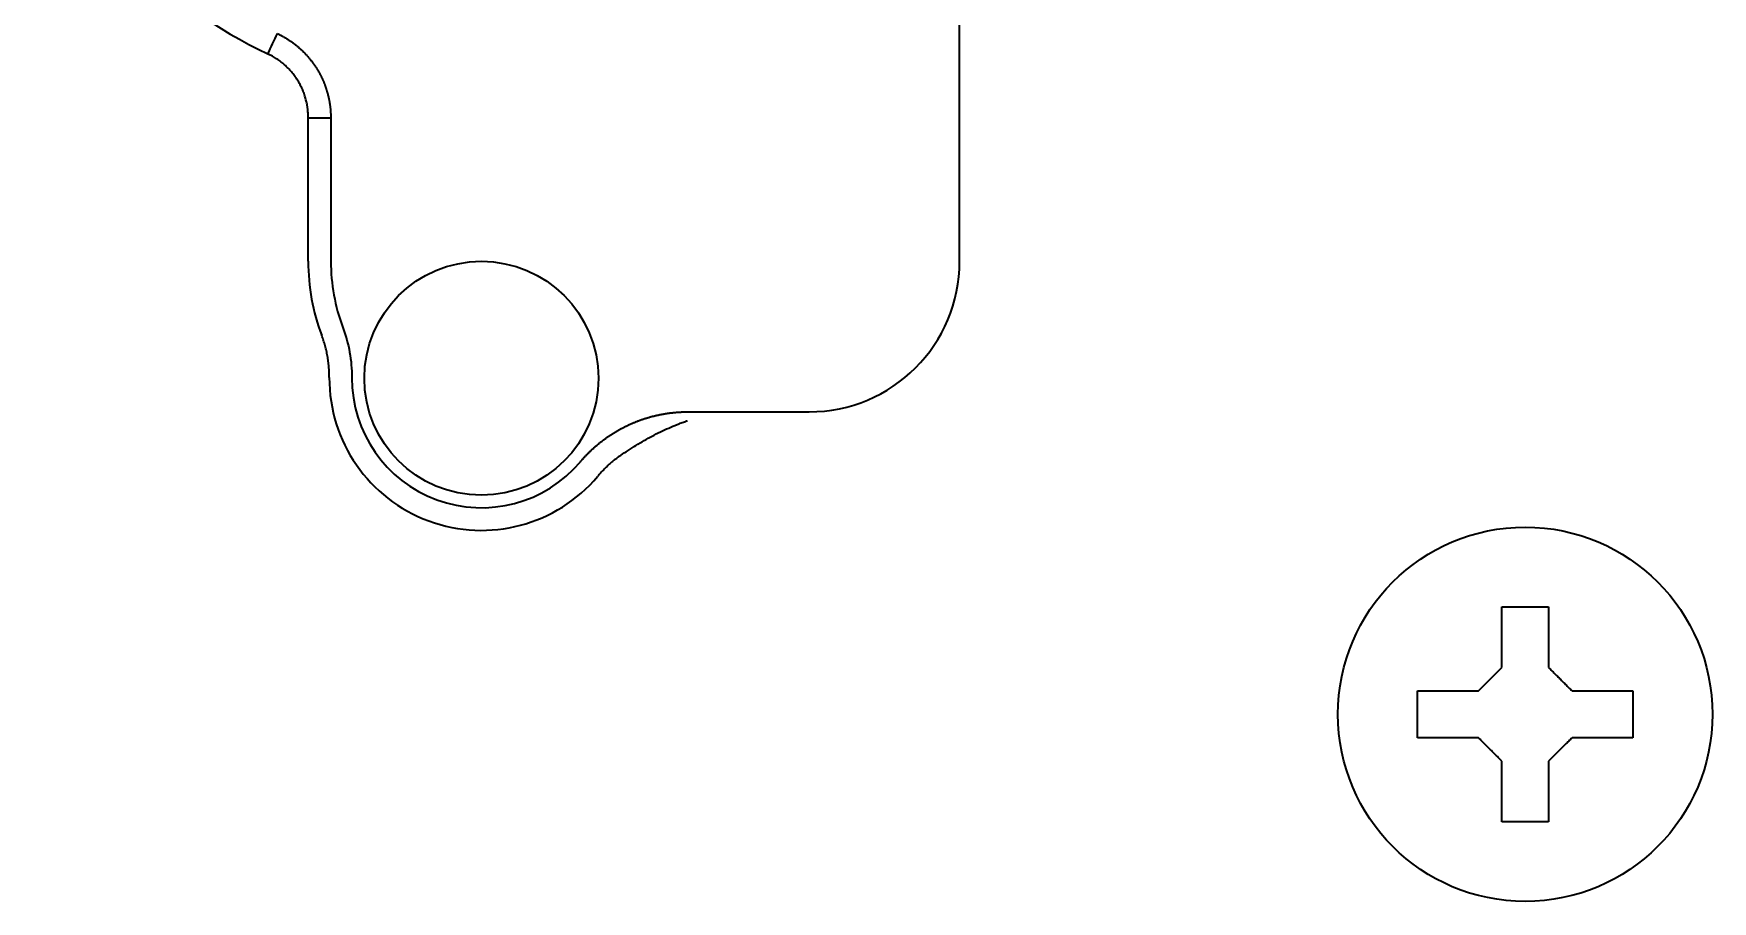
# Model space of a CAD drawing. Header units: inches. Extents: x 786 to 5593, y 691 to 5453.
# Drawn here: x 3420.17 to 3456.04, y 4307.09 to 4325.64 of the extents above; entities that cross this region are included whole.
import ezdxf

# ---------------------------------------------------------------- set-up
doc = ezdxf.new("R2010")
doc.units = ezdxf.units.IN
doc.layers.add('1', color=7, linetype='Continuous', true_color=0xffffff)

msp = doc.modelspace()

# ---------------------------------------------------------------- linework, layer by layer
at = {"layer": '1', "color": 7, "linetype": 'Continuous', "lineweight": 35}
for p, q in [((3439.957, 4320.776), (3439.957, 4334.776)), ((3426.04, 4320.776), (3426.04, 4323.84)), ((3426.522, 4323.84), (3426.522, 4320.776)), ((3434.149, 4317.559), (3436.74, 4317.559)), ((3449.74, 4311.094), (3449.74, 4311.594)), ((3454.34, 4311.594), (3454.34, 4311.094)), ((3449.74, 4310.594), (3449.74, 4311.094)), ((3454.34, 4311.094), (3454.34, 4310.594))]:
    msp.add_line(p, q, dxfattribs=at)
for centre, radius in [((3429.74, 4318.276), 2.5), ((3452.04, 4311.094), 4)]:
    msp.add_circle(centre, radius, dxfattribs=at)
for centre, radius, start, end in [((3429.74, 4334.776), 10.6, 205.5003, 244.4997), ((3430.54, 4320.776), 4.5, 180, 200.6344), ((3430.54, 4320.776), 4.017, 180, 200.6344), ((3436.74, 4320.776), 3.217, 270, 0), ((3429.74, 4318.276), 3.25, 179.7251, 319.876), ((3429.74, 4318.276), 2.767, 179.7251, 319.876)]:
    msp.add_arc(centre, radius, start, end, dxfattribs=at)
for points, degree in [([(3425.176, 4325.209), (3425.246, 4325.354), (3425.315, 4325.499), (3425.384, 4325.644)], 3), ([(3426.04, 4323.84), (3426.043, 4324.278), (3425.575, 4325.022), (3425.176, 4325.209)], 2), ([(3426.04, 4323.84), (3426.522, 4323.84)], 1), ([(3426.49, 4318.292), (3426.493, 4318.756), (3426.329, 4319.19)], 2), ([(3432.746, 4316.652), (3432.455, 4316.456), (3432.225, 4316.182)], 2), ([(3451.54, 4312.094), (3451.54, 4312.148), (3451.54, 4312.256), (3451.54, 4312.418), (3451.54, 4312.577), (3451.54, 4312.732), (3451.54, 4312.884), (3451.54, 4313.04), (3451.54, 4313.207), (3451.54, 4313.33), (3451.54, 4313.394)], 3), ([(3451.54, 4313.394), (3451.707, 4313.394), (3452.04, 4313.394), (3452.373, 4313.394), (3452.54, 4313.394)], 3), ([(3451.04, 4311.594), (3451.064, 4311.618), (3451.111, 4311.665), (3451.182, 4311.737), (3451.254, 4311.808), (3451.325, 4311.879), (3451.397, 4311.951), (3451.468, 4312.022), (3451.516, 4312.07), (3451.54, 4312.094)], 3), ([(3452.54, 4312.094), (3452.566, 4312.068), (3452.617, 4312.017), (3452.691, 4311.943), (3452.763, 4311.871), (3452.833, 4311.801), (3452.902, 4311.732), (3452.971, 4311.663), (3453.017, 4311.617), (3453.04, 4311.594)], 3), ([(3453.04, 4311.594), (3453.094, 4311.594), (3453.202, 4311.594), (3453.364, 4311.594), (3453.523, 4311.594), (3453.678, 4311.594), (3453.83, 4311.594), (3453.986, 4311.594), (3454.153, 4311.594), (3454.276, 4311.594), (3454.34, 4311.594)], 3), ([(3451.04, 4310.594), (3450.986, 4310.594), (3450.877, 4310.594), (3450.716, 4310.594), (3450.557, 4310.594), (3450.402, 4310.594), (3450.25, 4310.594), (3450.093, 4310.594), (3449.927, 4310.594), (3449.804, 4310.594), (3449.74, 4310.594)], 3), ([(3451.54, 4310.094), (3451.514, 4310.12), (3451.463, 4310.171), (3451.389, 4310.245), (3451.317, 4310.317), (3451.247, 4310.387), (3451.178, 4310.456), (3451.109, 4310.525), (3451.063, 4310.571), (3451.04, 4310.594)], 3), ([(3453.04, 4310.594), (3453.016, 4310.57), (3452.969, 4310.523), (3452.897, 4310.451), (3452.826, 4310.38), (3452.754, 4310.308), (3452.683, 4310.237), (3452.611, 4310.166), (3452.564, 4310.118), (3452.54, 4310.094)], 3), ([(3452.54, 4310.094), (3452.54, 4310.04), (3452.54, 4309.932), (3452.54, 4309.77), (3452.54, 4309.611), (3452.54, 4309.456), (3452.54, 4309.304), (3452.54, 4309.147), (3452.54, 4308.981), (3452.54, 4308.858), (3452.54, 4308.794)], 3), ([(3452.54, 4308.794), (3452.373, 4308.794), (3452.04, 4308.794), (3451.707, 4308.794), (3451.54, 4308.794)], 3)]:
    msp.add_open_spline(points, degree=degree, dxfattribs=at)
for points, knots in [([(3425.384, 4325.644), (3425.391, 4325.641), (3425.405, 4325.634), (3425.426, 4325.624), (3425.447, 4325.613), (3425.468, 4325.602), (3425.488, 4325.591), (3425.509, 4325.579), (3425.529, 4325.568), (3425.549, 4325.556), (3425.569, 4325.544), (3425.589, 4325.531), (3425.609, 4325.519), (3425.629, 4325.506), (3425.648, 4325.493), (3425.667, 4325.479), (3425.687, 4325.466), (3425.706, 4325.452), (3425.724, 4325.438), (3425.743, 4325.424), (3425.762, 4325.41), (3425.78, 4325.395), (3425.798, 4325.38), (3425.816, 4325.365), (3425.834, 4325.35), (3425.851, 4325.334), (3425.869, 4325.319), (3425.886, 4325.303), (3425.903, 4325.287), (3425.92, 4325.271), (3425.937, 4325.254), (3425.953, 4325.237), (3425.969, 4325.221), (3425.985, 4325.203), (3426.001, 4325.186), (3426.017, 4325.169), (3426.033, 4325.151), (3426.048, 4325.133), (3426.063, 4325.115), (3426.078, 4325.097), (3426.092, 4325.079), (3426.107, 4325.061), (3426.121, 4325.042), (3426.135, 4325.023), (3426.149, 4325.004), (3426.162, 4324.985), (3426.176, 4324.966), (3426.189, 4324.946), (3426.201, 4324.927), (3426.214, 4324.907), (3426.226, 4324.887), (3426.239, 4324.867), (3426.251, 4324.847), (3426.262, 4324.826), (3426.274, 4324.806), (3426.285, 4324.785), (3426.296, 4324.765), (3426.307, 4324.744), (3426.317, 4324.723), (3426.327, 4324.702), (3426.337, 4324.681), (3426.347, 4324.659), (3426.356, 4324.638), (3426.366, 4324.616), (3426.375, 4324.595), (3426.383, 4324.573), (3426.392, 4324.551), (3426.4, 4324.529), (3426.408, 4324.507), (3426.416, 4324.485), (3426.423, 4324.463), (3426.43, 4324.44), (3426.437, 4324.418), (3426.444, 4324.395), (3426.45, 4324.373), (3426.456, 4324.35), (3426.462, 4324.328), (3426.468, 4324.305), (3426.473, 4324.282), (3426.478, 4324.259), (3426.483, 4324.236), (3426.487, 4324.213), (3426.492, 4324.19), (3426.496, 4324.167), (3426.499, 4324.144), (3426.503, 4324.121), (3426.506, 4324.097), (3426.509, 4324.074), (3426.511, 4324.051), (3426.514, 4324.028), (3426.516, 4324.004), (3426.517, 4323.981), (3426.519, 4323.957), (3426.52, 4323.934), (3426.521, 4323.911), (3426.522, 4323.887), (3426.522, 4323.864), (3426.522, 4323.848), (3426.522, 4323.84)], [0, 0, 0, 0, 0.010418, 0.020835, 0.031252, 0.04167, 0.052087, 0.062504, 0.072921, 0.083338, 0.093755, 0.104172, 0.114589, 0.125006, 0.135423, 0.145839, 0.156256, 0.166673, 0.177089, 0.187506, 0.197922, 0.208339, 0.218755, 0.229171, 0.239588, 0.250004, 0.26042, 0.270837, 0.281253, 0.291669, 0.302085, 0.312501, 0.322917, 0.333334, 0.34375, 0.354166, 0.364582, 0.374998, 0.385414, 0.39583, 0.406246, 0.416662, 0.427078, 0.437494, 0.44791, 0.458326, 0.468742, 0.479158, 0.489574, 0.49999, 0.510406, 0.520822, 0.531238, 0.541654, 0.55207, 0.562486, 0.572902, 0.583319, 0.593735, 0.604151, 0.614567, 0.624983, 0.6354, 0.645816, 0.656232, 0.666649, 0.677065, 0.687481, 0.697898, 0.708314, 0.718731, 0.729148, 0.739564, 0.749981, 0.760398, 0.770814, 0.781231, 0.791648, 0.802065, 0.812482, 0.822899, 0.833316, 0.843733, 0.854151, 0.864568, 0.874985, 0.885403, 0.89582, 0.906238, 0.916656, 0.927073, 0.937491, 0.947909, 0.958327, 0.968745, 0.979163, 0.989582, 1, 1, 1, 1]), ([(3426.78, 4319.36), (3426.844, 4319.19), (3426.893, 4319.013), (3426.957, 4318.654), (3426.973, 4318.472), (3426.972, 4318.289)], [0, 0, 0, 0, 0.5, 0.5, 1, 1, 1, 1]), ([(3431.856, 4316.493), (3431.862, 4316.5), (3431.874, 4316.513), (3431.891, 4316.534), (3431.909, 4316.554), (3431.928, 4316.575), (3431.946, 4316.595), (3431.964, 4316.615), (3431.983, 4316.634), (3432.002, 4316.654), (3432.021, 4316.673), (3432.04, 4316.692), (3432.06, 4316.711), (3432.079, 4316.73), (3432.099, 4316.749), (3432.119, 4316.767), (3432.139, 4316.786), (3432.159, 4316.804), (3432.18, 4316.822), (3432.2, 4316.84), (3432.221, 4316.857), (3432.242, 4316.875), (3432.263, 4316.892), (3432.284, 4316.909), (3432.306, 4316.926), (3432.327, 4316.942), (3432.349, 4316.959), (3432.371, 4316.975), (3432.393, 4316.991), (3432.415, 4317.007), (3432.437, 4317.022), (3432.459, 4317.038), (3432.482, 4317.053), (3432.505, 4317.068), (3432.527, 4317.083), (3432.55, 4317.097), (3432.573, 4317.112), (3432.597, 4317.126), (3432.62, 4317.14), (3432.643, 4317.154), (3432.667, 4317.167), (3432.691, 4317.18), (3432.714, 4317.194), (3432.738, 4317.206), (3432.762, 4317.219), (3432.787, 4317.232), (3432.811, 4317.244), (3432.835, 4317.256), (3432.86, 4317.268), (3432.884, 4317.279), (3432.909, 4317.291), (3432.934, 4317.302), (3432.959, 4317.313), (3432.984, 4317.323), (3433.009, 4317.334), (3433.034, 4317.344), (3433.059, 4317.354), (3433.085, 4317.364), (3433.11, 4317.373), (3433.136, 4317.383), (3433.161, 4317.392), (3433.187, 4317.4), (3433.213, 4317.409), (3433.239, 4317.417), (3433.265, 4317.426), (3433.291, 4317.433), (3433.317, 4317.441), (3433.343, 4317.449), (3433.369, 4317.456), (3433.395, 4317.463), (3433.422, 4317.469), (3433.448, 4317.476), (3433.475, 4317.482), (3433.501, 4317.488), (3433.528, 4317.494), (3433.554, 4317.499), (3433.581, 4317.505), (3433.608, 4317.51), (3433.634, 4317.514), (3433.661, 4317.519), (3433.688, 4317.523), (3433.715, 4317.527), (3433.742, 4317.531), (3433.769, 4317.535), (3433.796, 4317.538), (3433.823, 4317.541), (3433.85, 4317.544), (3433.877, 4317.546), (3433.904, 4317.549), (3433.931, 4317.551), (3433.958, 4317.553), (3433.985, 4317.554), (3434.013, 4317.556), (3434.04, 4317.557), (3434.067, 4317.558), (3434.094, 4317.558), (3434.121, 4317.559), (3434.139, 4317.559), (3434.149, 4317.559)], [0, 0, 0, 0, 0.010416, 0.020832, 0.031248, 0.041665, 0.052081, 0.062497, 0.072913, 0.083329, 0.093746, 0.104162, 0.114578, 0.124994, 0.13541, 0.145827, 0.156243, 0.166659, 0.177075, 0.187491, 0.197908, 0.208324, 0.21874, 0.229156, 0.239573, 0.249989, 0.260405, 0.270822, 0.281238, 0.291654, 0.302071, 0.312487, 0.322903, 0.33332, 0.343736, 0.354152, 0.364569, 0.374985, 0.385401, 0.395818, 0.406234, 0.416651, 0.427067, 0.437484, 0.4479, 0.458317, 0.468733, 0.47915, 0.489566, 0.499983, 0.510399, 0.520816, 0.531233, 0.541649, 0.552066, 0.562482, 0.572899, 0.583316, 0.593733, 0.604149, 0.614566, 0.624983, 0.635399, 0.645816, 0.656233, 0.66665, 0.677067, 0.687484, 0.697901, 0.708317, 0.718734, 0.729151, 0.739568, 0.749985, 0.760402, 0.770819, 0.781236, 0.791653, 0.802071, 0.812488, 0.822905, 0.833322, 0.843739, 0.854156, 0.864574, 0.874991, 0.885408, 0.895825, 0.906243, 0.91666, 0.927078, 0.937495, 0.947912, 0.95833, 0.968747, 0.979165, 0.989582, 1, 1, 1, 1]), ([(3432.747, 4316.651), (3432.803, 4316.689), (3432.859, 4316.726), (3432.972, 4316.798), (3433.028, 4316.833), (3433.143, 4316.902), (3433.2, 4316.936), (3433.316, 4317.001), (3433.432, 4317.065), (3433.549, 4317.124), (3433.667, 4317.18), (3433.726, 4317.207), (3433.845, 4317.258), (3433.904, 4317.283), (3433.994, 4317.317), (3434.024, 4317.328), (3434.07, 4317.345), (3434.085, 4317.35), (3434.107, 4317.358), (3434.115, 4317.361), (3434.124, 4317.364), (3434.127, 4317.365), (3434.13, 4317.366), (3434.132, 4317.367), (3434.133, 4317.367), (3434.137, 4317.369), (3434.141, 4317.37), (3434.145, 4317.371)], [0, 0, 0, 0, 0.125, 0.125, 0.25, 0.25, 0.375, 0.375, 0.5, 0.625, 0.625, 0.75, 0.75, 0.875, 0.875, 0.9375, 0.9375, 0.96875, 0.96875, 0.984375, 0.984375, 0.988281, 0.990234, 0.990234, 0.992187, 0.992187, 1, 1, 1, 1]), ([(3452.54, 4313.394), (3452.54, 4313.191), (3452.54, 4312.981), (3452.54, 4312.656), (3452.54, 4312.546), (3452.54, 4312.323), (3452.54, 4312.209), (3452.54, 4312.094)], [0, 0, 0, 0, 0.5, 0.5, 0.75, 0.75, 1, 1, 1, 1]), ([(3449.74, 4311.594), (3449.943, 4311.594), (3450.153, 4311.594), (3450.477, 4311.594), (3450.587, 4311.594), (3450.811, 4311.594), (3450.925, 4311.594), (3451.04, 4311.594)], [0, 0, 0, 0, 0.5, 0.5, 0.75, 0.75, 1, 1, 1, 1]), ([(3454.34, 4310.594), (3454.137, 4310.594), (3453.927, 4310.594), (3453.602, 4310.594), (3453.492, 4310.594), (3453.269, 4310.594), (3453.155, 4310.594), (3453.04, 4310.594)], [0, 0, 0, 0, 0.5, 0.5, 0.75, 0.75, 1, 1, 1, 1]), ([(3451.54, 4308.794), (3451.54, 4308.997), (3451.54, 4309.207), (3451.54, 4309.532), (3451.54, 4309.642), (3451.54, 4309.865), (3451.54, 4309.979), (3451.54, 4310.094)], [0, 0, 0, 0, 0.5, 0.5, 0.75, 0.75, 1, 1, 1, 1])]:
    msp.add_open_spline(points, degree=3, knots=knots, dxfattribs=at)

doc.saveas('drawing.dxf')
